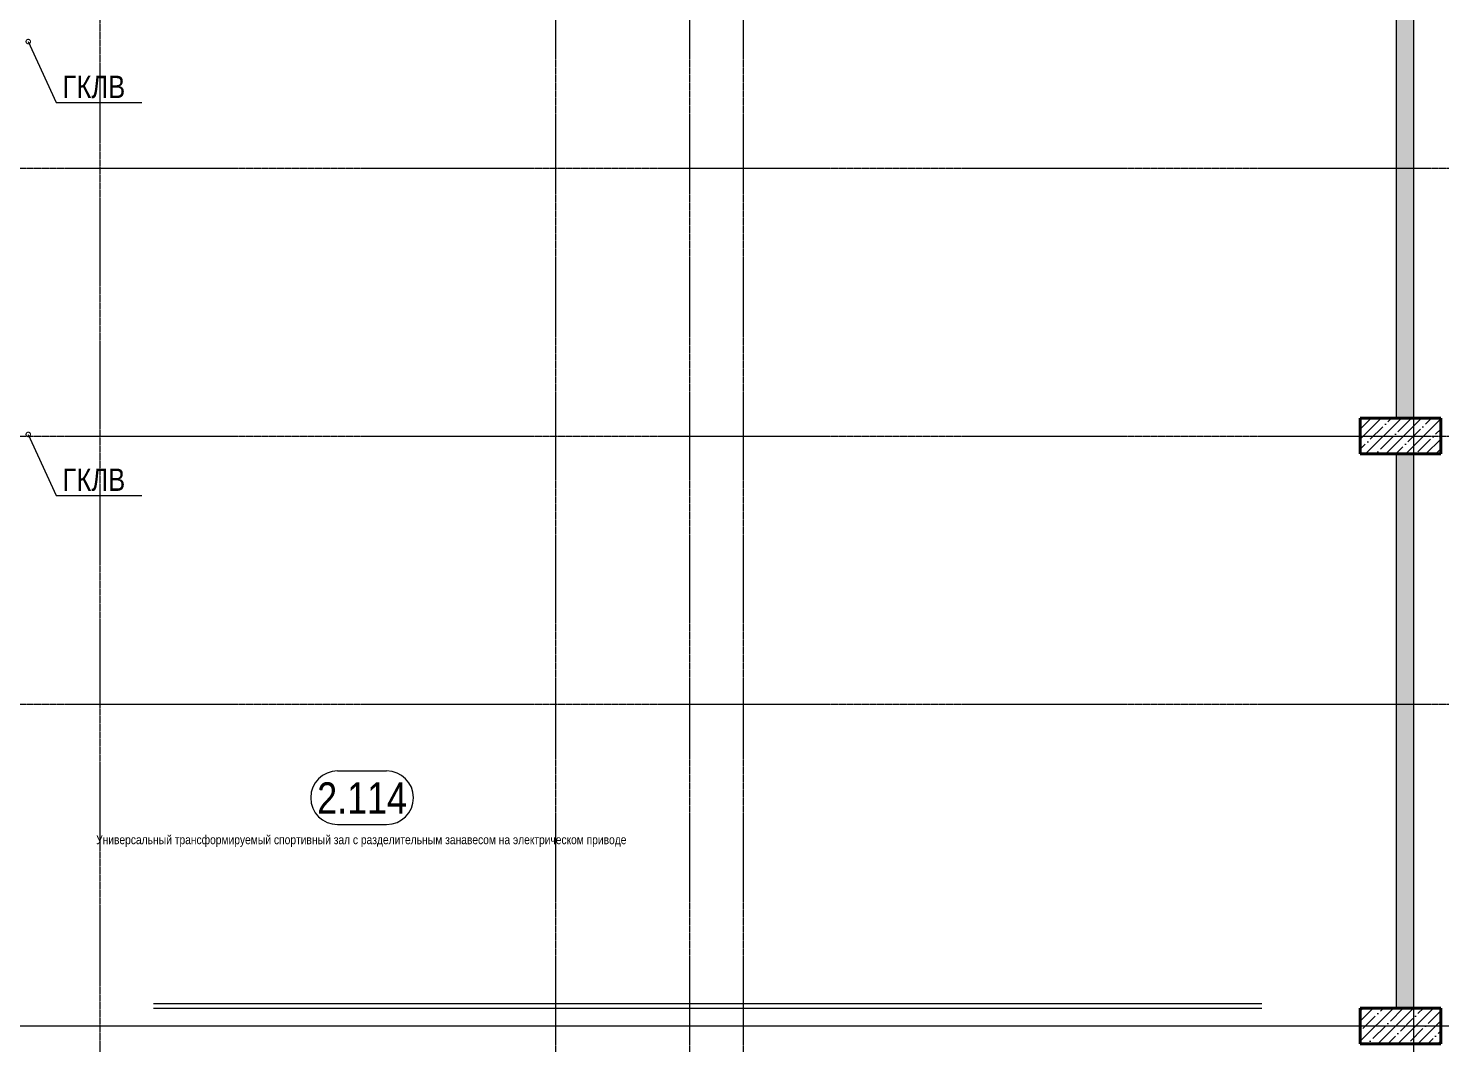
# Model space of a CAD drawing. Header units: millimetres. Extents: x -231292 to 573618, y -153144 to 564035.
# Drawn here: x 66584 to 82383, y 129130 to 140494 of the extents above; entities that cross this region are included whole.
import ezdxf
from ezdxf import colors
from ezdxf.entities.mleader import LeaderData, LeaderLine
from ezdxf.enums import TextEntityAlignment as Align
from ezdxf.math import Vec2, Vec3

# ---------------------------------------------------------------- set-up
doc = ezdxf.new("R2010")
doc.units = ezdxf.units.MM
for name, pattern in [('CENTER2', [28.575, 19.05, -3.175, 3.175, -3.175]), ('HIDDEN', [9.525, 6.35, -3.175]), ('HIDDEN2', [4.7625, 3.175, -1.5875])]:
    doc.linetypes.add(name, pattern=pattern)
doc.layers.get('0').update_dxf_attribs({"color": 250})
doc.layers.get('Defpoints').update_dxf_attribs({"color": 250})
for name, color, linetype, lineweight in [('АР_Area', 250, 'Continuous', 5), ('АР_Колонны', 250, 'Continuous', 35), ('АР_Стены ЖБ', 250, 'Continuous', 35), ('АР_Стены ПЕНОблок', 250, 'Continuous', 20), ('АР_Штриховка', 250, 'Continuous', 0), ('Размеры зашивки ГКЛ', 250, 'Continuous', 0), ('РД_Оси_100', 250, 'Continuous', 0), ('ТХ_Оборудование', 250, 'Continuous', 9)]:
    doc.layers.add(name, color=color, linetype=linetype, lineweight=lineweight)
doc.styles.add('style1', font='ARIALN.TTF')
pattern_1 = [(45, (8883.4, 13229.69), (-112.2532, 112.2532), []), (45, (8995.66, 13229.69), (-112.2532, 112.2532), [198.4375, -39.6875, 0, -39.6875])]

# ---------------------------------------------------------------- blocks, each defined once
blk = doc.blocks.new('СОШ_2200_АР_ОСИ_М100_28.05.24')
at = {"layer": 'РД_Оси_100', "linetype": 'CENTER2'}
for p, q in [((63600, -6155), (63600, 139938.679)), ((65100, -6155), (65100, 139938.679)), ((73200, -6155), (73200, 139938.679)), ((-5954.958, 125700), (119910, 125700)), ((-5954.958, 122700), (119910, 122700)), ((-5954.958, 119700), (119910, 119700)), ((-5954.958, 116100), (119910, 116100)), ((35037.55, 116100), (119910, 116100))]:
    blk.add_line(p, q, dxfattribs=at)
for points in [[(58500, 139938.679), (58500, -6155)], [(65700, -6155), (65700, 139938.679)]]:
    blk.add_lwpolyline(points, dxfattribs=at)
blk = doc.blocks.new('_DotSmall')
at = {"color": 0, "linetype": 'ByBlock', "const_width": 0.5}
blk.add_lwpolyline([(-0.0625, 0, 1), (0.0625, 0, 1)], format="xyb", close=True, dxfattribs=at)
blk = doc.blocks.new('MOK-МаркаПом_овал_ареал')
for p, q in [((-2.75, 3), (2.75, 3)), ((-2.75, -3), (2.75, -3))]:
    blk.add_line(p, q)
for centre, radius, start, end in [((-2.75, 0), 3, 90, 270), ((2.75, 0), 3, 270, 90), ((-3.75, 0), 3.5, 0, 0.001)]:
    blk.add_arc(centre, radius, start, end)
at = {"color": 0, "style": 'style1'}
blk.add_attdef('АР-ПОМЕЩЕНИЕ:НОМЕР', text='', height=3.5, dxfattribs=at).set_placement((0, 0), align=Align.MIDDLE)
at = {"layer": 'Defpoints', "color": 2, "style": 'style1'}
blk.add_attdef('АР-ПОМЕЩЕНИЕ:НАИМЕНОВАНИЕ', text='', height=1, dxfattribs=at).set_placement((-0.09, -4.81), align=Align.MIDDLE)

msp = doc.modelspace()

# ---------------------------------------------------------------- hatches: boundary and pattern name
at = {"layer": 'АР_Штриховка', "linetype": 'Continuous', "lineweight": 0}
h = msp.add_hatch(dxfattribs=at)
h.set_pattern_fill('AR-CONC', color=256, angle=45, style=0)
h.set_pattern_definition([(95, (8883.4, 13229.69), (140.09465, 117.55338), [19.05, -209.55]), (40, (8883.4, 13229.69), (-160.01845, 110.17673), [15.24, -167.64058]), (145.45144, (8895.08, 13239.48), (-19.9238, 227.7301), [16.19, -178.09024]), (91.1842, (8847.48, 13265.6), (221.41024, 161.9534), [28.575, -314.325]), (141.63556, (8865.93, 13279.1), (-7.0866, 342.82676), [24.285, -267.1356]), (36.18415, (8847.48, 13265.6), (-7.0866, 342.82676), [22.85997, -251.45973]), (66, (8874.42, 13274.59), (179.51998, 34.89515), [19.05, -209.55]), (11, (8874.42, 13274.59), (-86.53993, 173.9412), [15.24, -167.64]), (116.45145, (8889.38, 13277.5), (92.98005, 208.83634), [16.19, -178.08994]), (82.5, (8883.4, 13229.686), (-57.60547, 61.973414), [0, -165.608, 0, -170.18, 0, -168.275]), (52.5, (8883.4, 13229.69), (-23.58973, 118.087), [0, -97.028, 0, -161.798, 0, -64.135]), (12.5, (8843.35, 13189.634), (99.927863, 91.826196), [0, -63.5, 0, -198.12, 0, -262.89]), (2.5, (8825.39, 13171.67), (86.7639, 122.72239), [0, -82.55, 0, -131.572, 0, -186.69])])
h.paths.add_polyline_path([(81883.403, 136129.686), (82083.403, 136129.686), (82083.403, 141729.686), (81883.403, 141729.686)], flags=0)
at = {"layer": 'АР_Штриховка', "linetype": 'Continuous', "lineweight": 5}
h = msp.add_hatch(dxfattribs=at)
h.set_pattern_fill('ANSI35', color=256, scale=25, style=0)
h.set_pattern_definition(pattern_1)
h.paths.add_polyline_path([(81483.403, 135729.686), (82383.403, 135729.686), (82383.403, 136129.686), (81483.403, 136129.686)], flags=0)
at = {"layer": 'АР_Штриховка', "linetype": 'Continuous', "lineweight": 0}
h = msp.add_hatch(dxfattribs=at)
h.set_pattern_fill('AR-CONC', color=256, angle=45, style=0)
h.set_pattern_definition([(95, (8883.4, 13229.69), (140.09465, 117.55338), [19.05, -209.55]), (40, (8883.4, 13229.69), (-160.01845, 110.17673), [15.24, -167.64058]), (145.45144, (8895.08, 13239.48), (-19.9238, 227.7301), [16.19, -178.09024]), (91.1842, (8847.48, 13265.6), (221.41024, 161.9534), [28.575, -314.325]), (141.63556, (8865.93, 13279.1), (-7.0866, 342.82676), [24.285, -267.1356]), (36.18415, (8847.48, 13265.6), (-7.0866, 342.82676), [22.85997, -251.45973]), (66, (8874.42, 13274.59), (179.51998, 34.89515), [19.05, -209.55]), (11, (8874.42, 13274.59), (-86.53993, 173.9412), [15.24, -167.64]), (116.45145, (8889.38, 13277.5), (92.98005, 208.83634), [16.19, -178.08994]), (82.5, (8883.4, 13229.686), (-57.60547, 61.973414), [0, -165.608, 0, -170.18, 0, -168.275]), (52.5, (8883.4, 13229.69), (-23.58973, 118.087), [0, -97.028, 0, -161.798, 0, -64.135]), (12.5, (8843.35, 13189.634), (99.927863, 91.826196), [0, -63.5, 0, -198.12, 0, -262.89]), (2.5, (8825.39, 13171.67), (86.7639, 122.72239), [0, -82.55, 0, -131.572, 0, -186.69])])
h.paths.add_polyline_path([(81883.403, 129529.686), (82083.403, 129529.686), (82083.403, 135729.686), (81883.403, 135729.686)], flags=0)
at = {"layer": 'АР_Штриховка', "linetype": 'Continuous', "lineweight": 5}
h = msp.add_hatch(dxfattribs=at)
h.set_pattern_fill('ANSI35', color=256, scale=25, style=0)
h.set_pattern_definition(pattern_1)
h.paths.add_polyline_path([(81483.403, 129129.686), (82383.403, 129129.686), (82383.403, 129529.686), (81483.403, 129529.686)], flags=0)

# ---------------------------------------------------------------- linework, layer by layer
at = {"layer": 'АР_Колонны', "linetype": 'HIDDEN2', "lineweight": 25}
for p, q in [((81483.403, 136129.686), (82383.403, 136129.686)), ((81483.403, 135729.686), (81483.403, 136129.686)), ((82383.403, 136129.686), (82383.403, 135729.686)), ((82383.403, 135729.686), (81483.403, 135729.686)), ((81483.403, 129529.686), (82383.403, 129529.686)), ((81483.403, 129129.686), (81483.403, 129529.686)), ((82383.403, 129529.686), (82383.403, 129129.686)), ((82383.403, 129129.686), (81483.403, 129129.686))]:
    msp.add_line(p, q, dxfattribs=at)
at = {"layer": 'АР_Колонны', "linetype": 'Continuous', "lineweight": 35}
for p, q in [((81483.403, 136129.686), (82383.403, 136129.686)), ((81483.403, 135729.686), (81483.403, 136129.686)), ((82383.403, 135729.686), (82383.403, 136129.686)), ((81483.403, 135729.686), (82383.403, 135729.686)), ((81483.403, 129529.686), (82383.403, 129529.686)), ((81483.403, 129129.686), (81483.403, 129529.686)), ((82383.403, 129129.686), (82383.403, 129529.686)), ((81483.403, 129129.686), (82383.403, 129129.686))]:
    msp.add_line(p, q, dxfattribs=at)
at = {"layer": 'АР_Стены ЖБ', "linetype": 'Continuous', "lineweight": 40}
for p, q in [((82383.403, 136129.686), (81483.403, 136129.686)), ((81483.403, 136129.686), (81483.403, 135729.686)), ((82383.403, 135729.686), (82383.403, 136129.686)), ((81483.403, 135729.686), (82383.403, 135729.686)), ((82383.403, 129529.686), (81483.403, 129529.686)), ((81483.403, 129529.686), (81483.403, 129129.686)), ((82383.403, 129129.686), (82383.403, 129529.686)), ((81483.403, 129129.686), (82383.403, 129129.686))]:
    msp.add_line(p, q, dxfattribs=at)
at = {"layer": 'АР_Стены ПЕНОблок', "linetype": 'Continuous', "lineweight": 20}
for p, q in [((81883.403, 141729.686), (81883.403, 136129.686)), ((82083.403, 136129.686), (82083.403, 141729.686)), ((81883.403, 136129.686), (82083.403, 136129.686)), ((82083.403, 135729.686), (81883.403, 135729.686)), ((81883.403, 135729.686), (81883.403, 129529.686)), ((82083.403, 129529.686), (82083.403, 135729.686)), ((81883.403, 129529.686), (82083.403, 129529.686))]:
    msp.add_line(p, q, dxfattribs=at)
at = {"layer": 'ТХ_Оборудование', "linetype": 'HIDDEN'}
for p, q in [((67983.403, 129579.686), (80383.403, 129579.686)), ((67983.403, 129529.686), (80383.403, 129529.686))]:
    msp.add_line(p, q, dxfattribs=at)

# ---------------------------------------------------------------- block references
at = {"layer": 'АР_Area', "linetype": 'Continuous', "lineweight": 5, "xscale": 100, "yscale": 100, "zscale": 100}
msp.add_blockref('MOK-МаркаПом_овал_ареал', (70317.685, 131882.814), dxfattribs=at).add_auto_attribs({'АР-ПОМЕЩЕНИЕ:НОМЕР': '2.114', 'АР-ПОМЕЩЕНИЕ:НАИМЕНОВАНИЕ': 'Универсальный трансформируемый спортивный зал с разделительным занавесом на электрическом приводе'})
at = {"layer": 'РД_Оси_100'}
msp.add_blockref('СОШ_2200_АР_ОСИ_М100_28.05.24', (8883.403, 13229.686), dxfattribs=at)

# ---------------------------------------------------------------- leaders
at = {"layer": 'Размеры зашивки ГКЛ'}
ml = msp.add_multileader_mtext('Standard', dxfattribs=at)
ml.set_content('\\pxsm1;ГКЛВ', color=256, style='style1')
ml.set_leader_properties(color=256, linetype='ByLayer', lineweight=9)
ml.set_arrow_properties(name='DOTSMALL')
ml.build(insert=Vec2(0, 0))
ml.multileader.update_dxf_attribs({"text_left_attachment_type": 6, "text_right_attachment_type": 6, "text_bottom_attachment_type": 10, "dogleg_length": 25, "arrow_head_size": 100})
ctx = ml.context
ctx.base_point, ctx.char_height, ctx.arrow_head_size, ctx.landing_gap_size, ctx.plane_origin = Vec3(66919.878, 139662.686), 250, 100, 50, Vec3(57663.929, 146476.487)
ctx.left_attachment, ctx.right_attachment, ctx.top_attachment = 6, 6, 10
notes = []
notes.append((ctx, [(0, (1, 1, 0), (66894.878, 139662.686), (1, 0), 25, [(1, [(66583.604, 140344.52)], 0, [])])]))
ctx.mtext.insert, ctx.mtext.width, ctx.mtext.defined_height, ctx.mtext.line_spacing_factor, ctx.mtext.flow_direction = Vec3(66969.878, 139962.686), 1126.26794, 600, 0.3, 5
ml = msp.add_multileader_mtext('Standard', dxfattribs=at)
ml.set_content('\\pxsm1;ГКЛВ', color=256, style='style1')
ml.set_leader_properties(color=256, linetype='ByLayer', lineweight=9)
ml.set_arrow_properties(name='DOTSMALL')
ml.build(insert=Vec2(0, 0))
ml.multileader.update_dxf_attribs({"text_left_attachment_type": 6, "text_right_attachment_type": 6, "text_bottom_attachment_type": 10, "dogleg_length": 25, "arrow_head_size": 100})
ctx = ml.context
ctx.base_point, ctx.char_height, ctx.arrow_head_size, ctx.landing_gap_size, ctx.plane_origin = Vec3(66919.878, 135266.401), 250, 100, 50, Vec3(57663.929, 142080.202)
ctx.left_attachment, ctx.right_attachment, ctx.top_attachment = 6, 6, 10
notes.append((ctx, [(0, (1, 1, 0), (66894.878, 135266.401), (1, 0), 25, [(1, [(66583.604, 135948.235)], 0, [])])]))
ctx.mtext.insert, ctx.mtext.width, ctx.mtext.defined_height, ctx.mtext.line_spacing_factor, ctx.mtext.flow_direction = Vec3(66969.878, 135566.401), 1126.26794, 600, 0.3, 5
for ctx, leaders in notes:
    for number, flags, end, landing, length, lines in leaders:
        leader = LeaderData()
        leader.index, (leader.has_last_leader_line, leader.has_dogleg_vector, leader.attachment_direction) = number, flags
        leader.last_leader_point, leader.dogleg_vector, leader.dogleg_length = Vec3(end), Vec3(landing), length
        for number, points, colour, breaks in lines:
            line = LeaderLine()
            line.index, line.vertices, line.color, line.breaks = number, Vec3.list(points), colors.encode_raw_color(colour), breaks
            leader.lines.append(line)
        ctx.leaders.append(leader)

doc.saveas('drawing.dxf')
